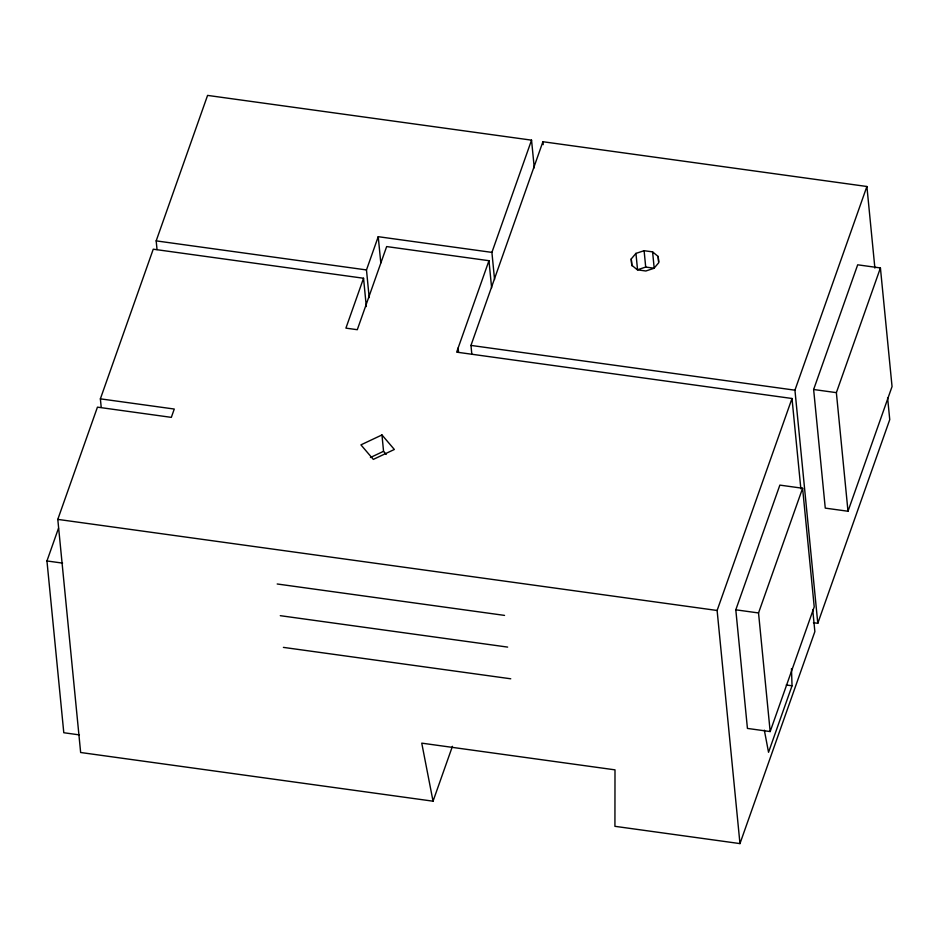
<?xml version="1.0" encoding="UTF-8"?>
<svg xmlns="http://www.w3.org/2000/svg" width="939" height="939" viewBox="0 0 939 939"><rect width="100%" height="100%" fill="white"/><g stroke="black" fill="none" stroke-linecap="round" stroke-linejoin="round"><path stroke-width="1.41" d="M452.434 746.317L433.043 801.19L80.648 752.503L57.795 519.384L97.445 407.15L171.332 417.362L174.267 409.04L100.379 398.84L153.245 249.199L363.546 278.249L366.316 306.572M157.036 249.574L156.179 240.877L207.578 95.402L531.544 140.157L534.268 167.846M79.428 734.897L63.793 732.737L46.95 560.959L58.5 528.246M363.546 278.249L345.916 328.134L357.289 329.706L386.657 246.57L488.961 260.702L491.625 287.815M369.191 297.628L366.48 269.939L378.229 236.687L491.907 252.391L494.56 279.505M488.961 260.702L456.659 352.148L792 398.488L800.861 488.82M491.907 252.391L531.544 140.157M471.824 354.156L470.967 345.411L542.918 141.73L866.897 186.497L874.89 268.085M433.043 801.19L421.752 743.148L614.998 769.851L614.928 826.32L739.967 843.598L717.114 610.479L792 398.488M813.432 622.698L817.799 623.296L794.934 390.178L866.897 186.497M735.8 609.81L779.863 485.111L802.599 488.257L814.219 606.864L770.168 731.563L747.432 728.418L735.8 609.81L758.536 612.956L770.168 731.563M813.632 389.509L857.683 264.81L880.418 267.944L892.05 386.551L847.999 511.25L825.264 508.116L813.632 389.509L836.367 392.643L847.999 511.25M758.536 612.956L802.599 488.257M836.367 392.643L880.418 267.944M791.471 668.568L792.035 685.787L768.536 752.292L764.334 730.166M739.967 843.598L814.864 631.607L812.716 609.751M817.799 623.296L889.749 419.616L887.601 397.76M658.169 256.476L658.709 262.744L654.002 268.296L645.844 270.995L637.346 269.822L631.771 265.221L631.231 258.953L635.938 253.401L644.107 250.701L652.593 251.875L658.169 256.476L658.709 261.934M381.962 434.945L360.928 444.863L373.323 459.394L394.345 449.476L381.962 434.945L383.558 451.307L386.211 454.417M370.424 457.504L383.558 451.307M652.593 251.875L654.201 268.237L645.703 267.063L637.546 269.763L635.938 253.401M156.179 240.877L366.48 269.939M470.967 345.411L794.934 390.178M57.795 519.384L717.114 610.479M277.193 583.988L504.536 615.397M46.95 560.959L62.584 563.118M786.248 684.989L792.035 685.787M280.292 615.679L507.647 647.1M283.402 647.382L510.757 678.791M644.107 250.701L645.703 267.063M631.231 258.953L631.9 265.772M542.918 141.73L543.2 144.641M458.126 347.993L458.561 352.371M378.229 236.687L380.8 262.908M100.379 398.84L101.212 407.326"/></g></svg>
